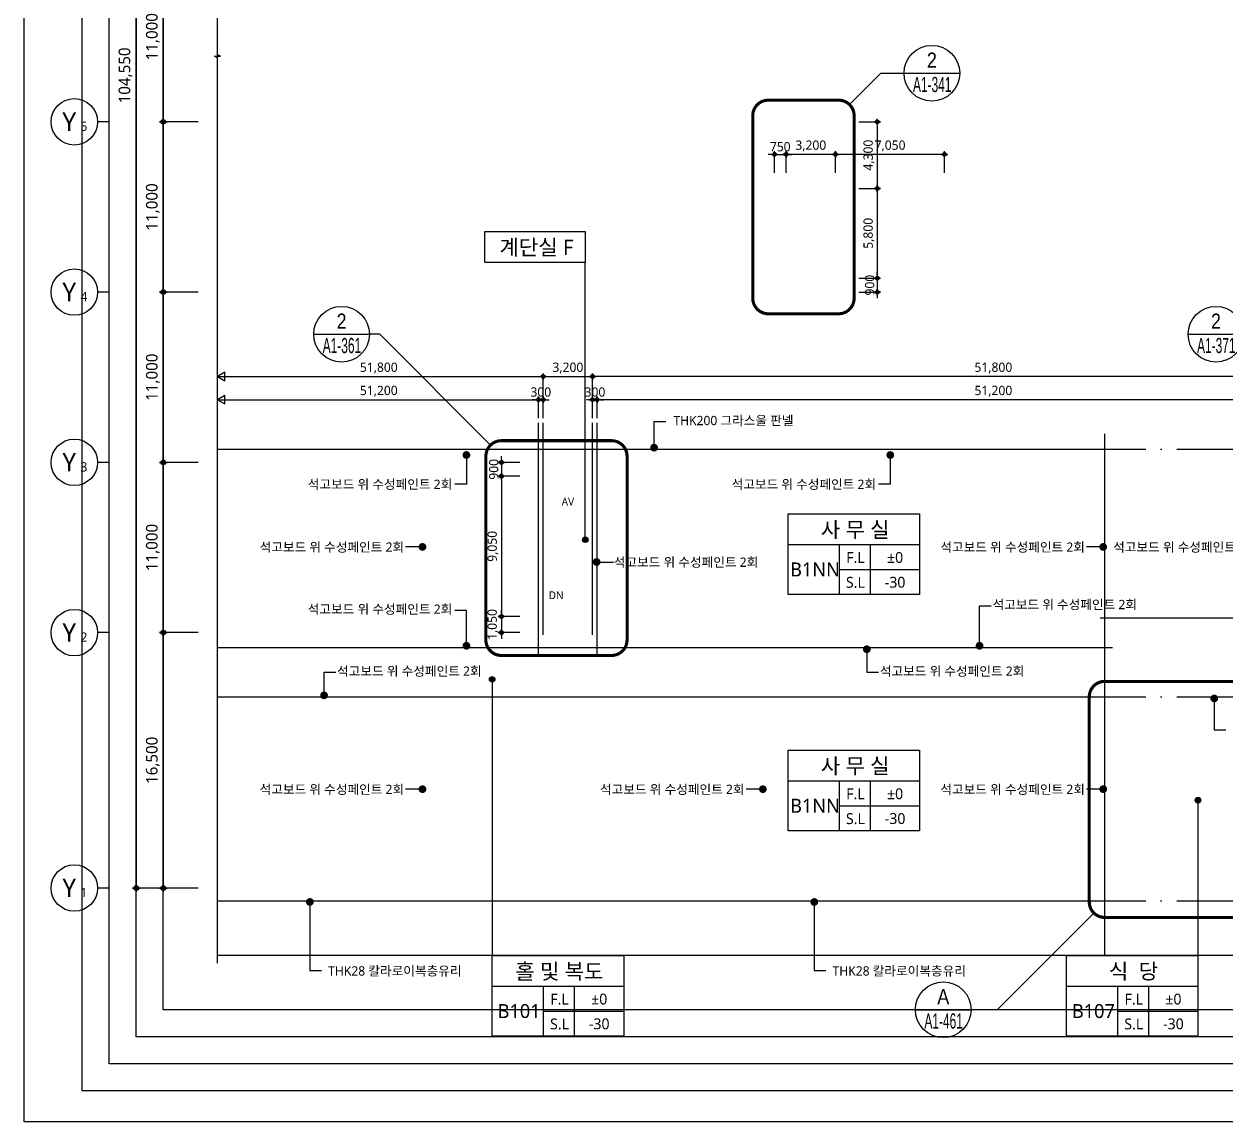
# Model space of a CAD drawing. Header units: millimetres. Extents: x 45782458 to 46215946, y 191740 to 1509539.
# Drawn here: x 46006272 to 46084020, y 1055740 to 1126667 of the extents above; entities that cross this region are included whole.
import ezdxf
from ezdxf.enums import TextEntityAlignment as Align

# ---------------------------------------------------------------- set-up
doc = ezdxf.new("R2010")
doc.units = ezdxf.units.MM
doc.header["$LTSCALE"] = 1000
doc.header["$MEASUREMENT"] = 0
doc.header["$PDSIZE"] = -10
doc.linetypes.add('CEN', pattern=[62, 60, -1, 0, -1])
doc.linetypes.add('SYM$0$DASHDOT', pattern=[1, 0.5, -0.25, 0, -0.25])
doc.layers.get('0').update_dxf_attribs({"linetype": 'CONTINUOUS'})
doc.layers.get('Defpoints').update_dxf_attribs({"color": 171, "linetype": 'CONTINUOUS'})
for name, color, linetype in [('cen', 14, 'CONTINUOUS'), ('Center(AR)', 30, 'CEN'), ('DIM', 7, 'CONTINUOUS'), ('LED', 7, 'CONTINUOUS'), ('NDIM', 7, 'CONTINUOUS'), ('SYM', 7, 'CONTINUOUS'), ('SYM(AXIS)', 7, 'CONTINUOUS'), ('TEXT(AXIS)', 2, 'CONTINUOUS'), ('TEXT(MIN)', 7, 'CONTINUOUS'), ('TEXT(실명)', 3, 'CONTINUOUS'), ('TEXT-기입', 6, 'CONTINUOUS'), ('TITLE', 7, 'CONTINUOUS'), ('구간정리', 6, 'CONTINUOUS'), ('구간정리-TEXT', 3, 'CONTINUOUS')]:
    doc.layers.add(name, color=color, linetype=linetype)
doc.styles.add('CGS', font='cgse', dxfattribs={"bigfont": 'cgs'})
doc.styles.add('SYM$0$ARIAL', font='arial.ttf')
doc.styles.add('SYM$0$돋움', font='', dxfattribs={"width": 0.9})
doc.styles.add('TE', font='malgun_0.ttf')
doc.styles.add('나눔바른고딕', font='NanumBarunGothic.ttf')
doc.styles.get('SYM$0$돋움').set_extended_font_data('Dotum')
doc.dimstyles.new('BA', dxfattribs={"dimscale": 500, "dimtxt": 3, "dimasz": 1, "dimexe": 1, "dimexo": 5, "dimgap": 0.9, "dimtad": 1, "dimdec": 0, "dimdsep": 46, "dimlunit": 6, "dimtxsty": 'TE', "dimblk": 'DDD', "dimcen": 2.5, "dimclrd": 256, "dimclre": 256, "dimclrt": 3, "dimazin": 2, "dimtfac": 1, "dimtdec": 0, "dimtix": 1, "dimtmove": 2, "dimatfit": 3, "dimldrblk": 'DDD', "dimfxl": 1, "dimtolj": 1, "dimtzin": 0, "dimarcsym": 2})
doc.dimstyles.new('NDIM 1200', dxfattribs={"dimscale": 500, "dimtxt": 3, "dimasz": 1, "dimexe": 2, "dimexo": 2, "dimgap": 1, "dimtad": 1, "dimdec": 0, "dimdsep": 46, "dimtxsty": 'CGS', "dimblk": 'DOT0', "dimcen": 1, "dimdle": 8, "dimclrd": 2, "dimclre": 2, "dimclrt": 2, "dimadec": 0, "dimazin": 0, "dimtfac": 1, "dimtdec": 0, "dimtix": 1, "dimtmove": 2, "dimatfit": 3, "dimldrblk": 'DOT0', "dimfxl": 1, "dimtolj": 1, "dimtzin": 0, "dimlwd": -1, "dimlwe": -1, "dimarcsym": 0})

# ---------------------------------------------------------------- blocks, each defined once
blk = doc.blocks.new('A$C2F20087E')
at = {"layer": 'SYM(AXIS)'}
blk.add_line((600, 0), (600, 300), dxfattribs=at)
blk.add_circle((600, 900), 600, dxfattribs=at)
blk = doc.blocks.new('DDD')
at = {"layer": 'DIM', "color": 0}
for p, q in [((-1, 0), (1, 0)), ((0, -1), (0, 1))]:
    blk.add_line(p, q, dxfattribs=at)
for radius in [0.6, 0.3]:
    blk.add_circle((0, 0), radius, dxfattribs=at)
blk = doc.blocks.new('*D312')
at = {"layer": 'Defpoints', "color": 0, "ltscale": 0.4, "transparency": 16777216}
for p in [(46018772, 1087351), (46015272, 1070851), (46018772, 1070851)]:
    blk.add_point(p, dxfattribs=at)
at = {"layer": 'NDIM', "lineweight": -2, "ltscale": 0.4, "transparency": 16777216}
for p, q in [((46017522, 1087351), (46015022, 1087351)), ((46015272, 1087101), (46015272, 1071101)), ((46017522, 1070851), (46015022, 1070851))]:
    blk.add_line(p, q, dxfattribs=at)
at = {"layer": 'NDIM', "lineweight": -2, "ltscale": 0.4, "transparency": 16777216, "xscale": 250, "yscale": 250, "zscale": 250}
for p, rotation in [((46015272, 1087351), 90), ((46015272, 1070851), 270)]:
    blk.add_blockref('DDD', p, dxfattribs=dict(at, rotation=rotation))
at = {"layer": 'NDIM', "color": 3, "ltscale": 0.4, "transparency": 16777216, "insert": (46014595, 1079101), "char_height": 750, "attachment_point": 5, "rotation": 90, "style": 'TE'}
blk.add_mtext('\\A1;16,500', dxfattribs=at)
blk = doc.blocks.new('*D313')
at = {"layer": 'Defpoints', "color": 0, "ltscale": 0.4, "transparency": 16777216}
for p in [(46018772, 1098351), (46015272, 1087351), (46018772, 1087351)]:
    blk.add_point(p, dxfattribs=at)
at = {"layer": 'NDIM', "lineweight": -2, "ltscale": 0.4, "transparency": 16777216}
for p, q in [((46017522, 1098351), (46015022, 1098351)), ((46015272, 1098101), (46015272, 1087601)), ((46017522, 1087351), (46015022, 1087351))]:
    blk.add_line(p, q, dxfattribs=at)
at = {"layer": 'NDIM', "lineweight": -2, "ltscale": 0.4, "transparency": 16777216, "xscale": 250, "yscale": 250, "zscale": 250}
for p, rotation in [((46015272, 1098351), 90), ((46015272, 1087351), 270)]:
    blk.add_blockref('DDD', p, dxfattribs=dict(at, rotation=rotation))
at = {"layer": 'NDIM', "color": 3, "ltscale": 0.4, "transparency": 16777216, "insert": (46014595, 1092851), "char_height": 750, "attachment_point": 5, "rotation": 90, "style": 'TE'}
blk.add_mtext('\\A1;11,000', dxfattribs=at)
blk = doc.blocks.new('*D314')
at = {"layer": 'Defpoints', "color": 0, "ltscale": 0.4, "transparency": 16777216}
for p in [(46018772, 1109351), (46015272, 1098351), (46018772, 1098351)]:
    blk.add_point(p, dxfattribs=at)
at = {"layer": 'NDIM', "lineweight": -2, "ltscale": 0.4, "transparency": 16777216}
for p, q in [((46017522, 1109351), (46015022, 1109351)), ((46015272, 1109101), (46015272, 1098601)), ((46017522, 1098351), (46015022, 1098351))]:
    blk.add_line(p, q, dxfattribs=at)
at = {"layer": 'NDIM', "lineweight": -2, "ltscale": 0.4, "transparency": 16777216, "xscale": 250, "yscale": 250, "zscale": 250}
for p, rotation in [((46015272, 1109351), 90), ((46015272, 1098351), 270)]:
    blk.add_blockref('DDD', p, dxfattribs=dict(at, rotation=rotation))
at = {"layer": 'NDIM', "color": 3, "ltscale": 0.4, "transparency": 16777216, "insert": (46014595, 1103851), "char_height": 750, "attachment_point": 5, "rotation": 90, "style": 'TE'}
blk.add_mtext('\\A1;11,000', dxfattribs=at)
blk = doc.blocks.new('*D315')
at = {"layer": 'Defpoints', "color": 0, "ltscale": 0.4, "transparency": 16777216}
for p in [(46018772, 1120351), (46015272, 1109351), (46018772, 1109351)]:
    blk.add_point(p, dxfattribs=at)
at = {"layer": 'NDIM', "lineweight": -2, "ltscale": 0.4, "transparency": 16777216}
for p, q in [((46017522, 1120351), (46015022, 1120351)), ((46015272, 1120101), (46015272, 1109601)), ((46017522, 1109351), (46015022, 1109351))]:
    blk.add_line(p, q, dxfattribs=at)
at = {"layer": 'NDIM', "lineweight": -2, "ltscale": 0.4, "transparency": 16777216, "xscale": 250, "yscale": 250, "zscale": 250}
for p, rotation in [((46015272, 1120351), 90), ((46015272, 1109351), 270)]:
    blk.add_blockref('DDD', p, dxfattribs=dict(at, rotation=rotation))
at = {"layer": 'NDIM', "color": 3, "ltscale": 0.4, "transparency": 16777216, "insert": (46014595, 1114851), "char_height": 750, "attachment_point": 5, "rotation": 90, "style": 'TE'}
blk.add_mtext('\\A1;11,000', dxfattribs=at)
blk = doc.blocks.new('*D316')
at = {"layer": 'Defpoints', "color": 0, "ltscale": 0.4, "transparency": 16777216}
for p in [(46018772, 1131351), (46015272, 1120351), (46018772, 1120351)]:
    blk.add_point(p, dxfattribs=at)
at = {"layer": 'NDIM', "lineweight": -2, "ltscale": 0.4, "transparency": 16777216}
for p, q in [((46017522, 1131351), (46015022, 1131351)), ((46015272, 1131101), (46015272, 1120601)), ((46017522, 1120351), (46015022, 1120351))]:
    blk.add_line(p, q, dxfattribs=at)
at = {"layer": 'NDIM', "lineweight": -2, "ltscale": 0.4, "transparency": 16777216, "xscale": 250, "yscale": 250, "zscale": 250}
for p, rotation in [((46015272, 1131351), 90), ((46015272, 1120351), 270)]:
    blk.add_blockref('DDD', p, dxfattribs=dict(at, rotation=rotation))
at = {"layer": 'NDIM', "color": 3, "ltscale": 0.4, "transparency": 16777216, "insert": (46014595, 1125851), "char_height": 750, "attachment_point": 5, "rotation": 90, "style": 'TE'}
blk.add_mtext('\\A1;11,000', dxfattribs=at)
blk = doc.blocks.new('*D320')
at = {"layer": 'Defpoints', "color": 0, "ltscale": 0.4, "transparency": 16777216}
for p in [(46018772, 1175401), (46013522, 1070851), (46018772, 1070851)]:
    blk.add_point(p, dxfattribs=at)
at = {"layer": 'NDIM', "lineweight": -2, "ltscale": 0.4, "transparency": 16777216}
for p, q in [((46017522, 1175401), (46013272, 1175401)), ((46013522, 1175151), (46013522, 1071101)), ((46017522, 1070851), (46013272, 1070851))]:
    blk.add_line(p, q, dxfattribs=at)
at = {"layer": 'NDIM', "lineweight": -2, "ltscale": 0.4, "transparency": 16777216, "xscale": 250, "yscale": 250, "zscale": 250}
for p, rotation in [((46013522, 1175401), 90), ((46013522, 1070851), 270)]:
    blk.add_blockref('DDD', p, dxfattribs=dict(at, rotation=rotation))
at = {"layer": 'NDIM', "color": 3, "ltscale": 0.4, "transparency": 16777216, "insert": (46012828, 1123351), "char_height": 750, "attachment_point": 5, "rotation": 90, "style": 'TE'}
blk.add_mtext('\\A1;104,550', dxfattribs=at)
blk = doc.blocks.new('A$C51E23882')
at = {"layer": 'TITLE'}
blk.add_lwpolyline([(8500, 0), (0, 0), (0, 5200), (8500, 5200)], close=True, dxfattribs=at)
for points in [[(8500, 3200), (0, 3200)], [(3300, 3200), (3300, 0)], [(5300, 3200), (5300, 0)], [(3300, 1600), (8500, 1600)]]:
    blk.add_lwpolyline(points, dxfattribs=at)
at = {"layer": 'TITLE', "style": '나눔바른고딕'}
for s, p in [('F.L', (4352, 2378)), ('S.L', (4352, 778))]:
    blk.add_text(s, height=700, dxfattribs=at).set_placement(p, align=Align.MIDDLE)
blk = doc.blocks.new('A$C31C7260E')
at = {"layer": 'TITLE'}
for points in [[(0, 0), (0, 4000), (13000, 4000), (13000, 0)], [(13000, 0), (0, 0)]]:
    blk.add_lwpolyline(points, dxfattribs=at)
blk = doc.blocks.new('*D657')
at = {"layer": 'Defpoints', "color": 0, "ltscale": 0.4, "transparency": 16777216}
for p in [(46043022, 1103901), (46043022, 1100901), (46094822, 1100901)]:
    blk.add_point(p, dxfattribs=at)
at = {"layer": 'NDIM', "lineweight": -2, "ltscale": 0.4, "transparency": 16777216}
for p, q in [((46043022, 1101201), (46043022, 1104101)), ((46094822, 1101201), (46094822, 1104101)), ((46094622, 1103901), (46043222, 1103901))]:
    blk.add_line(p, q, dxfattribs=at)
at = {"layer": 'NDIM', "lineweight": -2, "ltscale": 0.4, "transparency": 16777216, "xscale": 200, "yscale": 200, "zscale": 200, "rotation": 180}
blk.add_blockref('DDD', (46043022, 1103901), dxfattribs=at)
at = {"layer": 'NDIM', "lineweight": -2, "ltscale": 0.4, "transparency": 16777216, "xscale": 200, "yscale": 200, "zscale": 200}
blk.add_blockref('DDD', (46094822, 1103901), dxfattribs=at)
at = {"layer": 'NDIM', "color": 3, "ltscale": 0.4, "transparency": 16777216, "insert": (46068922, 1104443), "char_height": 600, "attachment_point": 5, "style": 'TE'}
blk.add_mtext('\\A1;51,800', dxfattribs=at)
blk = doc.blocks.new('*D658')
at = {"layer": 'Defpoints', "color": 0, "ltscale": 0.4, "transparency": 16777216}
for p in [(46043322, 1102401), (46043322, 1100901), (46094522, 1100901)]:
    blk.add_point(p, dxfattribs=at)
at = {"layer": 'NDIM', "lineweight": -2, "ltscale": 0.4, "transparency": 16777216}
for p, q in [((46043322, 1101201), (46043322, 1102601)), ((46094522, 1101201), (46094522, 1102601)), ((46094322, 1102401), (46043522, 1102401))]:
    blk.add_line(p, q, dxfattribs=at)
at = {"layer": 'NDIM', "lineweight": -2, "ltscale": 0.4, "transparency": 16777216, "xscale": 200, "yscale": 200, "zscale": 200, "rotation": 180}
blk.add_blockref('DDD', (46043322, 1102401), dxfattribs=at)
at = {"layer": 'NDIM', "lineweight": -2, "ltscale": 0.4, "transparency": 16777216, "xscale": 200, "yscale": 200, "zscale": 200}
blk.add_blockref('DDD', (46094522, 1102401), dxfattribs=at)
at = {"layer": 'NDIM', "color": 3, "ltscale": 0.4, "transparency": 16777216, "insert": (46068922, 1102943), "char_height": 600, "attachment_point": 5, "style": 'TE'}
blk.add_mtext('\\A1;51,200', dxfattribs=at)
blk = doc.blocks.new('*D659')
at = {"layer": 'Defpoints', "color": 0, "ltscale": 0.4, "transparency": 16777216}
for p in [(46039822, 1102401), (46039522, 1100901), (46039822, 1100901)]:
    blk.add_point(p, dxfattribs=at)
at = {"layer": 'NDIM', "lineweight": -2, "ltscale": 0.4, "transparency": 16777216}
for p, q in [((46039522, 1101201), (46039522, 1102601)), ((46039822, 1101201), (46039822, 1102601)), ((46039322, 1102401), (46039122, 1102401)), ((46039522, 1102401), (46039822, 1102401)), ((46040022, 1102401), (46040222, 1102401))]:
    blk.add_line(p, q, dxfattribs=at)
at = {"layer": 'NDIM', "lineweight": -2, "ltscale": 0.4, "transparency": 16777216, "xscale": 200, "yscale": 200, "zscale": 200}
blk.add_blockref('DDD', (46039522, 1102401), dxfattribs=at)
at = {"layer": 'NDIM', "lineweight": -2, "ltscale": 0.4, "transparency": 16777216, "xscale": 200, "yscale": 200, "zscale": 200, "rotation": 180}
blk.add_blockref('DDD', (46039822, 1102401), dxfattribs=at)
at = {"layer": 'NDIM', "color": 3, "ltscale": 0.4, "transparency": 16777216, "insert": (46039672, 1102891), "char_height": 600, "attachment_point": 5, "style": 'TE'}
blk.add_mtext('\\A1;300', dxfattribs=at)
blk = doc.blocks.new('*D660')
at = {"layer": 'Defpoints', "color": 0, "ltscale": 0.4, "transparency": 16777216}
for p in [(46043022, 1103901), (46039822, 1100901), (46043022, 1100901)]:
    blk.add_point(p, dxfattribs=at)
at = {"layer": 'NDIM', "lineweight": -2, "ltscale": 0.4, "transparency": 16777216}
for p, q in [((46039822, 1101201), (46039822, 1104101)), ((46043022, 1101201), (46043022, 1104101)), ((46040022, 1103901), (46042822, 1103901))]:
    blk.add_line(p, q, dxfattribs=at)
at = {"layer": 'NDIM', "lineweight": -2, "ltscale": 0.4, "transparency": 16777216, "xscale": 200, "yscale": 200, "zscale": 200, "rotation": 180}
blk.add_blockref('DDD', (46039822, 1103901), dxfattribs=at)
at = {"layer": 'NDIM', "lineweight": -2, "ltscale": 0.4, "transparency": 16777216, "xscale": 200, "yscale": 200, "zscale": 200}
blk.add_blockref('DDD', (46043022, 1103901), dxfattribs=at)
at = {"layer": 'NDIM', "color": 3, "ltscale": 0.4, "transparency": 16777216, "insert": (46041422, 1104442), "char_height": 600, "attachment_point": 5, "style": 'TE'}
blk.add_mtext('\\A1;3,200', dxfattribs=at)
blk = doc.blocks.new('*D661')
at = {"layer": 'Defpoints', "color": 0, "ltscale": 0.4, "transparency": 16777216}
for p in [(46043322, 1102401), (46043022, 1100901), (46043322, 1100901)]:
    blk.add_point(p, dxfattribs=at)
at = {"layer": 'NDIM', "lineweight": -2, "ltscale": 0.4, "transparency": 16777216}
for p, q in [((46043022, 1101201), (46043022, 1102601)), ((46043322, 1101201), (46043322, 1102601)), ((46042822, 1102401), (46042622, 1102401)), ((46043022, 1102401), (46043322, 1102401)), ((46043522, 1102401), (46043722, 1102401))]:
    blk.add_line(p, q, dxfattribs=at)
at = {"layer": 'NDIM', "lineweight": -2, "ltscale": 0.4, "transparency": 16777216, "xscale": 200, "yscale": 200, "zscale": 200}
blk.add_blockref('DDD', (46043022, 1102401), dxfattribs=at)
at = {"layer": 'NDIM', "lineweight": -2, "ltscale": 0.4, "transparency": 16777216, "xscale": 200, "yscale": 200, "zscale": 200, "rotation": 180}
blk.add_blockref('DDD', (46043322, 1102401), dxfattribs=at)
at = {"layer": 'NDIM', "color": 3, "ltscale": 0.4, "transparency": 16777216, "insert": (46043172, 1102891), "char_height": 600, "attachment_point": 5, "style": 'TE'}
blk.add_mtext('\\A1;300', dxfattribs=at)
blk = doc.blocks.new('DOT0')
blk.add_line((-3, 0), (3, 0))
at = {"color": 6}
blk.add_circle((0, 0), 0.75, dxfattribs=at)
blk = doc.blocks.new('*D1059')
at = {"layer": 'Defpoints', "color": 0, "ltscale": 0.4, "transparency": 16777216}
for p in [(46038622, 1088401), (46037122, 1087351), (46038622, 1087351)]:
    blk.add_point(p, dxfattribs=at)
at = {"layer": 'NDIM', "lineweight": -2, "ltscale": 0.4, "transparency": 16777216}
for p, q in [((46037122, 1088601), (46037122, 1088801)), ((46038322, 1088401), (46036922, 1088401)), ((46037122, 1088401), (46037122, 1087351)), ((46038322, 1087351), (46036922, 1087351)), ((46037122, 1087151), (46037122, 1086951))]:
    blk.add_line(p, q, dxfattribs=at)
at = {"layer": 'NDIM', "lineweight": -2, "ltscale": 0.4, "transparency": 16777216, "xscale": 200, "yscale": 200, "zscale": 200}
for p, rotation in [((46037122, 1088401), 270), ((46037122, 1087351), 90)]:
    blk.add_blockref('DDD', p, dxfattribs=dict(at, rotation=rotation))
at = {"layer": 'NDIM', "color": 3, "ltscale": 0.4, "transparency": 16777216, "insert": (46036580, 1087876), "char_height": 600, "attachment_point": 5, "rotation": 90, "style": 'TE'}
blk.add_mtext('\\A1;1,050', dxfattribs=at)
blk = doc.blocks.new('*D1060')
at = {"layer": 'Defpoints', "color": 0, "ltscale": 0.4, "transparency": 16777216}
for p in [(46038622, 1097451), (46037122, 1088401), (46038622, 1088401)]:
    blk.add_point(p, dxfattribs=at)
at = {"layer": 'NDIM', "lineweight": -2, "ltscale": 0.4, "transparency": 16777216}
for p, q in [((46038322, 1097451), (46036922, 1097451)), ((46037122, 1097251), (46037122, 1088601)), ((46038322, 1088401), (46036922, 1088401))]:
    blk.add_line(p, q, dxfattribs=at)
at = {"layer": 'NDIM', "lineweight": -2, "ltscale": 0.4, "transparency": 16777216, "xscale": 200, "yscale": 200, "zscale": 200}
for p, rotation in [((46037122, 1097451), 90), ((46037122, 1088401), 270)]:
    blk.add_blockref('DDD', p, dxfattribs=dict(at, rotation=rotation))
at = {"layer": 'NDIM', "color": 3, "ltscale": 0.4, "transparency": 16777216, "insert": (46036582, 1092926), "char_height": 600, "attachment_point": 5, "rotation": 90, "style": 'TE'}
blk.add_mtext('\\A1;9,050', dxfattribs=at)
blk = doc.blocks.new('*D1061')
at = {"layer": 'Defpoints', "color": 0, "ltscale": 0.4, "transparency": 16777216}
for p in [(46038622, 1098351), (46037122, 1097451), (46038622, 1097451)]:
    blk.add_point(p, dxfattribs=at)
at = {"layer": 'NDIM', "lineweight": -2, "ltscale": 0.4, "transparency": 16777216}
for p, q in [((46037122, 1098551), (46037122, 1098751)), ((46038322, 1098351), (46036922, 1098351)), ((46037122, 1098351), (46037122, 1097451)), ((46038322, 1097451), (46036922, 1097451)), ((46037122, 1097251), (46037122, 1097051))]:
    blk.add_line(p, q, dxfattribs=at)
at = {"layer": 'NDIM', "lineweight": -2, "ltscale": 0.4, "transparency": 16777216, "xscale": 200, "yscale": 200, "zscale": 200}
for p, rotation in [((46037122, 1098351), 270), ((46037122, 1097451), 90)]:
    blk.add_blockref('DDD', p, dxfattribs=dict(at, rotation=rotation))
at = {"layer": 'NDIM', "color": 3, "ltscale": 0.4, "transparency": 16777216, "insert": (46036632, 1097901), "char_height": 600, "attachment_point": 5, "rotation": 90, "style": 'TE'}
blk.add_mtext('\\A1;900', dxfattribs=at)
blk = doc.blocks.new('*D1078')
at = {"layer": 'Defpoints', "color": 0, "ltscale": 0.4, "transparency": 16777216}
for p in [(46055522, 1118251), (46054772, 1116751), (46055522, 1116751)]:
    blk.add_point(p, dxfattribs=at)
at = {"layer": 'NDIM', "lineweight": -2, "ltscale": 0.4, "transparency": 16777216}
for p, q in [((46054572, 1118251), (46054372, 1118251)), ((46054772, 1117051), (46054772, 1118451)), ((46054772, 1118251), (46055522, 1118251)), ((46055522, 1117051), (46055522, 1118451)), ((46055722, 1118251), (46055922, 1118251))]:
    blk.add_line(p, q, dxfattribs=at)
at = {"layer": 'NDIM', "lineweight": -2, "ltscale": 0.4, "transparency": 16777216, "xscale": 200, "yscale": 200, "zscale": 200}
blk.add_blockref('DDD', (46054772, 1118251), dxfattribs=at)
at = {"layer": 'NDIM', "lineweight": -2, "ltscale": 0.4, "transparency": 16777216, "xscale": 200, "yscale": 200, "zscale": 200, "rotation": 180}
blk.add_blockref('DDD', (46055522, 1118251), dxfattribs=at)
at = {"layer": 'NDIM', "color": 3, "ltscale": 0.4, "transparency": 16777216, "insert": (46055147, 1118741), "char_height": 600, "attachment_point": 5, "style": 'TE'}
blk.add_mtext('\\A1;750', dxfattribs=at)
blk = doc.blocks.new('*D1076')
at = {"layer": 'Defpoints', "color": 0, "ltscale": 0.4, "transparency": 16777216}
for p in [(46055522, 1118251), (46055522, 1116751), (46058722, 1116751)]:
    blk.add_point(p, dxfattribs=at)
at = {"layer": 'NDIM', "lineweight": -2, "ltscale": 0.4, "transparency": 16777216}
for p, q in [((46055522, 1117051), (46055522, 1118451)), ((46058522, 1118251), (46055722, 1118251)), ((46058722, 1117051), (46058722, 1118451))]:
    blk.add_line(p, q, dxfattribs=at)
at = {"layer": 'NDIM', "lineweight": -2, "ltscale": 0.4, "transparency": 16777216, "xscale": 200, "yscale": 200, "zscale": 200, "rotation": 180}
blk.add_blockref('DDD', (46055522, 1118251), dxfattribs=at)
at = {"layer": 'NDIM', "lineweight": -2, "ltscale": 0.4, "transparency": 16777216, "xscale": 200, "yscale": 200, "zscale": 200}
blk.add_blockref('DDD', (46058722, 1118251), dxfattribs=at)
at = {"layer": 'NDIM', "color": 3, "ltscale": 0.4, "transparency": 16777216, "insert": (46057122, 1118792), "char_height": 600, "attachment_point": 5, "style": 'TE'}
blk.add_mtext('\\A1;3,200', dxfattribs=at)
blk = doc.blocks.new('*D1077')
at = {"layer": 'Defpoints', "color": 0, "ltscale": 0.4, "transparency": 16777216}
for p in [(46058722, 1118251), (46058722, 1116751), (46065772, 1116751)]:
    blk.add_point(p, dxfattribs=at)
at = {"layer": 'NDIM', "lineweight": -2, "ltscale": 0.4, "transparency": 16777216}
for p, q in [((46058722, 1117051), (46058722, 1118451)), ((46065572, 1118251), (46058922, 1118251)), ((46065772, 1117051), (46065772, 1118451))]:
    blk.add_line(p, q, dxfattribs=at)
at = {"layer": 'NDIM', "lineweight": -2, "ltscale": 0.4, "transparency": 16777216, "xscale": 200, "yscale": 200, "zscale": 200, "rotation": 180}
blk.add_blockref('DDD', (46058722, 1118251), dxfattribs=at)
at = {"layer": 'NDIM', "lineweight": -2, "ltscale": 0.4, "transparency": 16777216, "xscale": 200, "yscale": 200, "zscale": 200}
blk.add_blockref('DDD', (46065772, 1118251), dxfattribs=at)
at = {"layer": 'NDIM', "color": 3, "ltscale": 0.4, "transparency": 16777216, "insert": (46062247, 1118792), "char_height": 600, "attachment_point": 5, "style": 'TE'}
blk.add_mtext('\\A1;7,050', dxfattribs=at)
blk = doc.blocks.new('*D1074')
at = {"layer": 'Defpoints', "color": 0, "ltscale": 0.4, "transparency": 16777216}
for p in [(46059922, 1110251), (46059922, 1109351), (46061422, 1109351)]:
    blk.add_point(p, dxfattribs=at)
at = {"layer": 'NDIM', "lineweight": -2, "ltscale": 0.4, "transparency": 16777216}
for p, q in [((46060222, 1110251), (46061622, 1110251)), ((46061422, 1110451), (46061422, 1110651)), ((46061422, 1110251), (46061422, 1109351)), ((46060222, 1109351), (46061622, 1109351)), ((46061422, 1109151), (46061422, 1108951))]:
    blk.add_line(p, q, dxfattribs=at)
at = {"layer": 'NDIM', "lineweight": -2, "ltscale": 0.4, "transparency": 16777216, "xscale": 200, "yscale": 200, "zscale": 200}
for p, rotation in [((46061422, 1110251), 270), ((46061422, 1109351), 90)]:
    blk.add_blockref('DDD', p, dxfattribs=dict(at, rotation=rotation))
at = {"layer": 'NDIM', "color": 3, "ltscale": 0.4, "transparency": 16777216, "insert": (46060932, 1109801), "char_height": 600, "attachment_point": 5, "rotation": 90, "style": 'TE'}
blk.add_mtext('\\A1;900', dxfattribs=at)
blk = doc.blocks.new('*D1075')
at = {"layer": 'Defpoints', "color": 0, "ltscale": 0.4, "transparency": 16777216}
for p in [(46059922, 1116051), (46059922, 1110251), (46061422, 1110251)]:
    blk.add_point(p, dxfattribs=at)
at = {"layer": 'NDIM', "lineweight": -2, "ltscale": 0.4, "transparency": 16777216}
for p, q in [((46060222, 1116051), (46061622, 1116051)), ((46061422, 1115851), (46061422, 1110451)), ((46060222, 1110251), (46061622, 1110251))]:
    blk.add_line(p, q, dxfattribs=at)
at = {"layer": 'NDIM', "lineweight": -2, "ltscale": 0.4, "transparency": 16777216, "xscale": 200, "yscale": 200, "zscale": 200}
for p, rotation in [((46061422, 1116051), 90), ((46061422, 1110251), 270)]:
    blk.add_blockref('DDD', p, dxfattribs=dict(at, rotation=rotation))
at = {"layer": 'NDIM', "color": 3, "ltscale": 0.4, "transparency": 16777216, "insert": (46060882, 1113151), "char_height": 600, "attachment_point": 5, "rotation": 90, "style": 'TE'}
blk.add_mtext('\\A1;5,800', dxfattribs=at)
blk = doc.blocks.new('*D1073')
at = {"layer": 'Defpoints', "color": 0, "ltscale": 0.4, "transparency": 16777216}
for p in [(46059922, 1120351), (46059922, 1116051), (46061422, 1116051)]:
    blk.add_point(p, dxfattribs=at)
at = {"layer": 'NDIM', "lineweight": -2, "ltscale": 0.4, "transparency": 16777216}
for p, q in [((46060222, 1120351), (46061622, 1120351)), ((46061422, 1120151), (46061422, 1116251)), ((46060222, 1116051), (46061622, 1116051))]:
    blk.add_line(p, q, dxfattribs=at)
at = {"layer": 'NDIM', "lineweight": -2, "ltscale": 0.4, "transparency": 16777216, "xscale": 200, "yscale": 200, "zscale": 200}
for p, rotation in [((46061422, 1120351), 90), ((46061422, 1116051), 270)]:
    blk.add_blockref('DDD', p, dxfattribs=dict(at, rotation=rotation))
at = {"layer": 'NDIM', "color": 3, "ltscale": 0.4, "transparency": 16777216, "insert": (46060882, 1118201), "char_height": 600, "attachment_point": 5, "rotation": 90, "style": 'TE'}
blk.add_mtext('\\A1;4,300', dxfattribs=at)
blk = doc.blocks.new('SYM$0$det-tar-wi')
at = {"layer": '구간정리', "ltscale": 0.2}
blk.add_line((0, 0), (11, 0), dxfattribs=at)
blk.add_circle((5.5, 0), 5.5, dxfattribs=at)
at = {"layer": '구간정리-TEXT', "color": 3, "style": 'SYM$0$ARIAL'}
blk.add_attdef('2', text='', height=3, dxfattribs=at).set_placement((5.5, 2.58), align=Align.MIDDLE_CENTER)
at = {"layer": '구간정리-TEXT', "color": 3, "style": 'SYM$0$ARIAL', "width": 0.6}
blk.add_attdef('A1.00', text='', height=3, dxfattribs=at).set_placement((5.57, -2.22), align=Align.MIDDLE_CENTER)

msp = doc.modelspace()

# ---------------------------------------------------------------- hatches: boundary and pattern name
at = {"layer": 'LED'}
h = msp.add_hatch(color=256, dxfattribs=at)
h.dxf.hatch_style = 1
edge = h.paths.add_edge_path()
edge.add_arc((46042547.5, 1093351.3), 180, -180, 180)
h = msp.add_hatch(color=256, dxfattribs=at)
h.dxf.hatch_style = 1
edge = h.paths.add_edge_path()
edge.add_arc((46036530.3, 1084333.7), 180, 180, 540, ccw=False)
h = msp.add_hatch(color=256, dxfattribs=at)
h.dxf.hatch_style = 1
edge = h.paths.add_edge_path()
edge.add_arc((46082145.5, 1076530.7), 180, 180, 540, ccw=False)

# ---------------------------------------------------------------- linework, layer by layer
at = {"ltscale": 10000}
for points in [[(46042547.5, 1093351.3), (46042547.5, 1111265.5)], [(46036530.3, 1084333.7), (46036530.3, 1066490.2)], [(46082145.5, 1076530.7), (46082145.5, 1062072.8)]]:
    msp.add_lwpolyline(points, dxfattribs=at)
at = {"color": 6}
for points in [[(46018772.3, 1103901.3), (46019252.3, 1103624.2), (46019252.3, 1104178.5)], [(46018772.4, 1102401.3), (46019252.4, 1102124.2), (46019252.4, 1102678.5)]]:
    msp.add_lwpolyline(points, close=True, dxfattribs=at)
at = {"layer": 'cen', "ltscale": 10000}
for p, q in [((46039822.3, 1087201.3), (46039822.3, 1100901.3)), ((46043022.3, 1087201.3), (46043022.3, 1100901.3))]:
    msp.add_line(p, q, dxfattribs=at)
at = {"layer": 'Center(AR)'}
for p, q in [((46039522.3, 1085901.3), (46039522.3, 1100901.3)), ((46043322.3, 1085901.3), (46043322.3, 1100901.3)), ((46076122.3, 1066490.2), (46076122.3, 1100201.3)), ((46018772.4, 1099201.3), (46121072.3, 1099201.3)), ((46075822.3, 1088301.3), (46127922.3, 1088301.3)), ((46018772.4, 1086401.3), (46076622.3, 1086401.3)), ((46018772.4, 1083201.3), (46121522.3, 1083201.3)), ((46018772.4, 1070026.3), (46122322.3, 1070026.3))]:
    msp.add_line(p, q, dxfattribs=at)
at = {"layer": 'Defpoints'}
for points in [[(46182972.3, 1055740.2), (46006272.3, 1055740.2), (46006272.3, 1193440.2), (46182972.3, 1193440.2)], [(46180972.3, 1057740.2), (46010022.3, 1057740.2), (46010022.3, 1191440.2), (46180972.3, 1191440.2)], [(46179222.3, 1059490.2), (46011772.3, 1059490.2), (46011772.3, 1189690.2), (46179222.3, 1189690.2)], [(46177472.3, 1061240.2), (46013522.3, 1061240.2), (46013522.3, 1187940.2), (46177472.3, 1187940.2)], [(46175722.3, 1062990.2), (46015272.3, 1062990.2), (46015272.3, 1186190.2), (46175722.3, 1186190.2)], [(46172222.3, 1066490.2), (46018772.3, 1066490.2), (46018772.3, 1182690.2), (46172222.3, 1182690.2)], [(46143042.2, 1066490.2), (46018772.3, 1066490.2), (46018772.3, 1182690.2), (46143042.2, 1182690.2)]]:
    msp.add_lwpolyline(points, close=True, dxfattribs=at)
at = {"layer": 'LED', "ltscale": 10000}
for p, q in [((46046994.7, 1100981.8), (46047748.8, 1100981.8)), ((46034865, 1096951), (46034110.9, 1096951)), ((46062260.6, 1096951), (46061506.5, 1096951)), ((46034865, 1088783.9), (46034110.9, 1088783.9)), ((46068027.1, 1089083.9), (46068781.1, 1089083.9)), ((46025662.4, 1084789.6), (46026416.5, 1084789.6)), ((46060743.4, 1084789.6), (46061497.5, 1084789.6)), ((46083200.8, 1081070.5), (46083954.8, 1081070.5)), ((46024748.1, 1065514.7), (46025502.2, 1065514.7)), ((46057348.5, 1065514.7), (46058102.6, 1065514.7))]:
    msp.add_line(p, q, dxfattribs=at)
at = {"layer": 'LED'}
for centre in [(46042547.5, 1093351.3), (46036530.3, 1084333.7), (46082145.5, 1076530.7)]:
    msp.add_circle(centre, 180, dxfattribs=at)
at = {"layer": 'NDIM', "ltscale": 0.4}
for p, q in [((46018772.3, 1103901.3), (46039822.3, 1103901.3)), ((46018772.4, 1102401.3), (46039322.3, 1102401.3))]:
    msp.add_line(p, q, dxfattribs=at)
at = {"layer": 'SYM', "color": 8}
msp.add_lwpolyline([(46018772.3, 1065990.2), (46018772.4, 1124490.2), (46018572.3, 1124590.2), (46018972.3, 1124590.2), (46018772.3, 1124690.2), (46018772.3, 1183190.2)], dxfattribs=at)
at = {"layer": '구간정리', "ltscale": 0.2}
for points in [[(46059622.3, 1121465.5), (46061647.2, 1123490.4), (46063149.1, 1123490.4)], [(46036422.3, 1099465.5), (46029261.5, 1106626.3), (46028595.1, 1106626.3)], [(46075422.3, 1069237.3), (46069175.2, 1062990.2), (46067485.7, 1062990.2)]]:
    msp.add_lwpolyline(points, dxfattribs=at)
at = {"layer": '구간정리', "linetype": 'SYM$0$DASHDOT', "ltscale": 2, "const_width": 200}
for points in [[(46054372.3, 1107951.3), (46058922.3, 1107951.3, 0.4142136), (46059922.3, 1108951.3), (46059922.3, 1120751.3, 0.4142136), (46058922.3, 1121751.3), (46054372.3, 1121751.3, 0.4142136), (46053372.3, 1120751.3), (46053372.3, 1108951.3, 0.4142136)], [(46044247.3, 1085876.3), (46037122.3, 1085876.3, -0.4142136), (46036122.3, 1086876.3), (46036122.3, 1098751.3, -0.4142136), (46037122.3, 1099751.3), (46044247.3, 1099751.3, -0.4142136), (46045247.3, 1098751.3), (46045247.3, 1086876.3, -0.4142136)], [(46121022.3, 1084201.3), (46076122.3, 1084201.3, 0.4142136), (46075122.3, 1083201.3), (46075122.3, 1069951.4, 0.4142136), (46076122.3, 1068951.4), (46121022.3, 1068951.4, 0.4142136), (46122022.3, 1069951.4), (46122022.3, 1083201.3, 0.4142136)]]:
    msp.add_lwpolyline(points, format="xyb", close=True, dxfattribs=at)

# ---------------------------------------------------------------- block references
at = {"xscale": 2.500000000000049, "yscale": 2.500000000000049, "zscale": 2.500000000000049, "rotation": 90}
for p in [(46011772.3, 1118851.3), (46011772.3, 1107851.3), (46011772.3, 1096851.3), (46011772.3, 1085851.3), (46011772.3, 1069351.3)]:
    msp.add_blockref('A$C2F20087E', p, dxfattribs=at)
at = {"xscale": 0.5, "yscale": 0.5, "zscale": 0.5}
msp.add_blockref('A$C31C7260E', (46036047.5, 1111265.5), dxfattribs=at)
for p in [(46055655, 1089820.2), (46055655, 1074553.3), (46036530.3, 1061290.2), (46073645.5, 1061290.2)]:
    msp.add_blockref('A$C51E23882', p)
at = {"layer": '구간정리'}
ref = msp.add_blockref('SYM$0$det-tar-wi', (46063149.1, 1123490.4), dxfattribs=dict(at, xscale=327.2727272727273, yscale=327.2727272727273, zscale=327.2727272727273))
ref.add_attrib('A1.00', 'A1-341', dxfattribs={"layer": '구간정리-TEXT', "color": 3, "height": 981.82, "style": 'SYM$0$돋움', "width": 0.6}).set_placement((46064971.1, 1122762.8), align=Align.MIDDLE_CENTER)
ref.add_attrib('2', '2', dxfattribs={"layer": '구간정리-TEXT', "color": 3, "height": 981.8, "style": 'SYM$0$돋움', "width": 0.9}).set_placement((46064949.1, 1124335.8), align=Align.MIDDLE_CENTER)
ref = msp.add_blockref('SYM$0$det-tar-wi', (46024995.1, 1106626.3), dxfattribs=dict(at, xscale=327.2727272727273, yscale=327.2727272727273, zscale=327.2727272727273))
ref.add_attrib('A1.00', 'A1-361', dxfattribs={"layer": '구간정리-TEXT', "color": 3, "height": 981.82, "style": 'SYM$0$돋움', "width": 0.6}).set_placement((46026817.1, 1105898.7), align=Align.MIDDLE_CENTER)
ref.add_attrib('2', '2', dxfattribs={"layer": '구간정리-TEXT', "color": 3, "height": 981.8, "style": 'SYM$0$돋움', "width": 0.9}).set_placement((46026795.1, 1107471.8), align=Align.MIDDLE_CENTER)
ref = msp.add_blockref('SYM$0$det-tar-wi', (46081509.4, 1106626.3), dxfattribs=dict(at, xscale=327.2727272727273, yscale=327.2727272727273, zscale=327.2727272727273))
ref.add_attrib('A1.00', 'A1-371', dxfattribs={"layer": '구간정리-TEXT', "color": 3, "height": 981.82, "style": 'SYM$0$돋움', "width": 0.6}).set_placement((46083331.4, 1105898.7), align=Align.MIDDLE_CENTER)
ref.add_attrib('2', '2', dxfattribs={"layer": '구간정리-TEXT', "color": 3, "height": 981.8, "style": 'SYM$0$돋움', "width": 0.9}).set_placement((46083309.4, 1107471.8), align=Align.MIDDLE_CENTER)
ref = msp.add_blockref('SYM$0$det-tar-wi', (46063885.7, 1062990.2), dxfattribs=dict(at, xscale=327.2727272727273, yscale=327.2727272727273, zscale=327.2727272727273))
ref.add_attrib('A1.00', 'A1-461', dxfattribs={"layer": '구간정리-TEXT', "color": 3, "height": 981.82, "style": 'SYM$0$돋움', "width": 0.6}).set_placement((46065707.7, 1062262.5), align=Align.MIDDLE_CENTER)
ref.add_attrib('2', 'A', dxfattribs={"layer": '구간정리-TEXT', "color": 3, "height": 981.8, "style": 'SYM$0$돋움', "width": 0.9}).set_placement((46065685.7, 1063835.6), align=Align.MIDDLE_CENTER)

# ---------------------------------------------------------------- texts
at = {"layer": 'NDIM', "color": 3, "ltscale": 0.4, "char_height": 600, "attachment_point": 5, "style": 'TE'}
for s, insert in [('\\A1;51,800', (46029199.3, 1104443.3)), ('\\A1;51,200', (46029199.3, 1102943.3))]:
    msp.add_mtext(s, dxfattribs=dict(at, insert=insert))
at = {"layer": 'TEXT(AXIS)', "style": '나눔바른고딕'}
for s, height, p in [('Y', 1200, (46009193.2, 1120361.3)), ('5', 600, (46010141.3, 1120061.4)), ('Y', 1200, (46009193.2, 1109361.3)), ('4', 600, (46010141.3, 1109061.4)), ('Y', 1200, (46009193.2, 1098361.3)), ('3', 600, (46010141.3, 1098061.4)), ('Y', 1200, (46009193.2, 1087361.3)), ('2', 600, (46010141.3, 1087061.4)), ('Y', 1200, (46009193.2, 1070861.3)), ('1', 600, (46010141.3, 1070561.4))]:
    msp.add_text(s, height=height, dxfattribs=at).set_placement(p, align=Align.MIDDLE)
at = {"layer": 'TEXT(MIN)', "style": '나눔바른고딕'}
for s, p in [('THK200 그라스울 판넬', (46056004.4, 1101054.1)), ('석고보드 위 수성페인트 2회', (46033948.5, 1096935.3)), ('석고보드 위 수성페인트 2회', (46061344, 1096935.3)), ('석고보드 위 수성페인트 2회', (46030838.6, 1092876.6)), ('석고보드 위 수성페인트 2회', (46074838.6, 1092876.6)), ('석고보드 위 수성페인트 2회', (46086003.6, 1092876.6)), ('석고보드 위 수성페인트 2회', (46053727, 1091901.6)), ('석고보드 위 수성페인트 2회', (46033948.5, 1088867.1)), ('석고보드 위 수성페인트 2회', (46078208.2, 1089167.1)), ('석고보드 위 수성페인트 2회', (46035843.5, 1084862)), ('석고보드 위 수성페인트 2회', (46070924.6, 1084862)), ('석고보드 위 수성페인트 2회', (46030838.6, 1077226.6)), ('석고보드 위 수성페인트 2회', (46052838.6, 1077226.6)), ('석고보드 위 수성페인트 2회', (46074838.6, 1077226.6)), ('THK28 칼라로이복층유리', (46034547.2, 1065497.3)), ('THK28 칼라로이복층유리', (46067147.5, 1065497.3))]:
    msp.add_text(s, height=600, dxfattribs=at).set_placement(p, align=Align.MIDDLE_RIGHT)
for s, p in [('AV', (46041422.1, 1095811.8)), ('DN', (46040663.2, 1089766.4))]:
    msp.add_text(s, height=500, dxfattribs=at).set_placement(p, align=Align.MIDDLE_CENTER)
at = {"layer": 'TEXT(실명)', "style": '나눔바른고딕'}
for s, p in [('계단실 F', (46039385.3, 1112259.7)), ('사 무 실', (46059992.7, 1094014.4)), ('사 무 실', (46059992.7, 1078747.4)), ('홀 및 복도', (46040868, 1065484.3)), ('식  당', (46077983.2, 1065484.3))]:
    msp.add_text(s, height=1000, dxfattribs=at).set_placement(p, align=Align.MIDDLE)
at = {"layer": 'TEXT-기입', "style": '나눔바른고딕'}
for s, height, p in [('±0', 700, (46062571.1, 1092208.1)), ('B1NN', 900, (46057396.2, 1091433.6)), ('-30', 700, (46062571.1, 1090608.1)), ('±0', 700, (46062571.1, 1076941.2)), ('B1NN', 900, (46057396.2, 1076166.6)), ('-30', 700, (46062571.1, 1075341.2)), ('±0', 700, (46043446.4, 1063678)), ('±0', 700, (46080561.6, 1063678)), ('B101', 900, (46038271.6, 1062903.5)), ('B107', 900, (46075386.8, 1062903.5)), ('-30', 700, (46043446.4, 1062078)), ('-30', 700, (46080561.6, 1062078))]:
    msp.add_text(s, height=height, dxfattribs=at).set_placement(p, align=Align.MIDDLE)

# ---------------------------------------------------------------- dimensions: what is measured, and where the dimension line sits
at = {"layer": 'NDIM', "ltscale": 0.4}
dim = msp.add_linear_dim(base=(46013522.3, 1070851.3), p1=(46018772.3, 1175401.3), p2=(46018772.3, 1070851.3), angle=270, dimstyle='BA', override={"dimscale": 250}, dxfattribs=at)
dim.commit()
dim.dimension.update_dxf_attribs({"geometry": '*D320', "text_midpoint": (46012828.2, 1123351.3), "dimtype": 160})
for base, p1, p2, angle, override, picture, middle in [((46015272.3, 1120351.3), (46018772.3, 1131351.3), (46018772.3, 1120351.3), 270, {"dimscale": 250}, '*D316', (46014594.9, 1125851.3)), ((46015272.3, 1109351.3), (46018772.3, 1120351.3), (46018772.3, 1109351.3), 270, {"dimscale": 250}, '*D315', (46014594.9, 1114851.3)), ((46061422.3, 1116051.3), (46059922.3, 1120351.3), (46059922.3, 1116051.3), 270, {"dimscale": 200, "dimexo": 1.5}, '*D1073', (46060882, 1118201.3)), ((46055522.3, 1118251.3), (46058722.3, 1116751.3), (46055522.3, 1116751.3), 180, {"dimscale": 200, "dimexo": 1.5}, '*D1076', (46057122.3, 1118791.7)), ((46058722.3, 1118251.3), (46065772.3, 1116751.3), (46058722.3, 1116751.3), 180, {"dimscale": 200, "dimexo": 1.5}, '*D1077', (46062247.3, 1118791.7)), ((46061422.3, 1110251.3), (46059922.3, 1116051.3), (46059922.3, 1110251.3), 270, {"dimscale": 200, "dimexo": 1.5}, '*D1075', (46060882, 1113151.3)), ((46061422.3, 1109351.3), (46059922.3, 1110251.3), (46059922.3, 1109351.3), 270, {"dimscale": 200, "dimexo": 1.5}, '*D1074', (46060932.3, 1109801.3)), ((46015272.3, 1098351.3), (46018772.3, 1109351.3), (46018772.3, 1098351.3), 270, {"dimscale": 250}, '*D314', (46014594.9, 1103851.3)), ((46043022.3, 1103901.3), (46094822.3, 1100901.3), (46043022.3, 1100901.3), 180, {"dimscale": 200, "dimexo": 1.5}, '*D657', (46068922.3, 1104443.3)), ((46043322.3, 1102401.3), (46094522.3, 1100901.3), (46043322.3, 1100901.3), 180, {"dimscale": 200, "dimexo": 1.5}, '*D658', (46068922.3, 1102943.3)), ((46015272.3, 1087351.3), (46018772.3, 1098351.3), (46018772.3, 1087351.3), 270, {"dimscale": 250}, '*D313', (46014594.9, 1092851.3)), ((46037122.3, 1097451.3), (46038622.3, 1098351.3), (46038622.3, 1097451.3), 270, {"dimscale": 200, "dimexo": 1.5}, '*D1061', (46036632.3, 1097901.3)), ((46037122.3, 1088401.3), (46038622.3, 1097451.3), (46038622.3, 1088401.3), 270, {"dimscale": 200, "dimexo": 1.5}, '*D1060', (46036582, 1092926.3)), ((46037122.3, 1087351.3), (46038622.3, 1088401.3), (46038622.3, 1087351.3), 270, {"dimscale": 200, "dimexo": 1.5}, '*D1059', (46036580.4, 1087876.3)), ((46015272.3, 1070851.3), (46018772.3, 1087351.3), (46018772.3, 1070851.3), 270, {"dimscale": 250}, '*D312', (46014594.9, 1079101.3))]:
    dim = msp.add_linear_dim(base=base, p1=p1, p2=p2, angle=angle, dimstyle='BA', override=override, dxfattribs=at)
    dim.commit()
    dim.dimension.update_dxf_attribs({"geometry": picture, "text_midpoint": middle})
for base, p1, p2, picture, middle in [((46055522.3, 1118251.3), (46054772.3, 1116751.3), (46055522.3, 1116751.3), '*D1078', (46055147.3, 1118741.3)), ((46043022.3, 1103901.3), (46039822.3, 1100901.3), (46043022.3, 1100901.3), '*D660', (46041422.3, 1104441.7)), ((46039822.3, 1102401.3), (46039522.3, 1100901.3), (46039822.3, 1100901.3), '*D659', (46039672.3, 1102891.3)), ((46043322.3, 1102401.3), (46043022.3, 1100901.3), (46043322.3, 1100901.3), '*D661', (46043172.3, 1102891.3))]:
    dim = msp.add_linear_dim(base=base, p1=p1, p2=p2, dimstyle='BA', override={"dimscale": 200, "dimexo": 1.5}, dxfattribs=at)
    dim.commit()
    dim.dimension.update_dxf_attribs({"geometry": picture, "text_midpoint": middle})

# ---------------------------------------------------------------- leaders
at = {"layer": 'LED', "ltscale": 10000}
for points in [[(46046994.7, 1099301.3), (46046994.7, 1100981.8)], [(46034865, 1098826.3), (46034865, 1096951)], [(46062260.6, 1098826.3), (46062260.6, 1096951)], [(46032022.3, 1092888.8), (46030936.6, 1092888.8)], [(46076022.3, 1092888.8), (46074936.6, 1092888.8)], [(46043278.7, 1091913.8), (46044364.4, 1091913.8)], [(46034865, 1086501.3), (46034865, 1088783.9)], [(46068027.1, 1086501.3), (46068027.1, 1089083.9)], [(46060743.4, 1086277.9), (46060743.4, 1084789.6)], [(46025662.4, 1083301.3), (46025662.4, 1084789.6)], [(46083200.8, 1083101.3), (46083200.8, 1081070.5)], [(46032022.3, 1077238.8), (46030936.6, 1077238.8)], [(46054022.3, 1077238.8), (46052936.6, 1077238.8)], [(46076022.3, 1077238.8), (46074936.6, 1077238.8)], [(46024748.1, 1069951.3), (46024748.1, 1065514.7)], [(46057348.5, 1069951.3), (46057348.5, 1065514.7)]]:
    msp.add_leader(points, dimstyle='NDIM 1200', override={"dimasz": 1, "dimtad": 0, "dimclrd": 256, "dimldrblk": 'Dot'}, dxfattribs=at)

doc.saveas('drawing.dxf')
